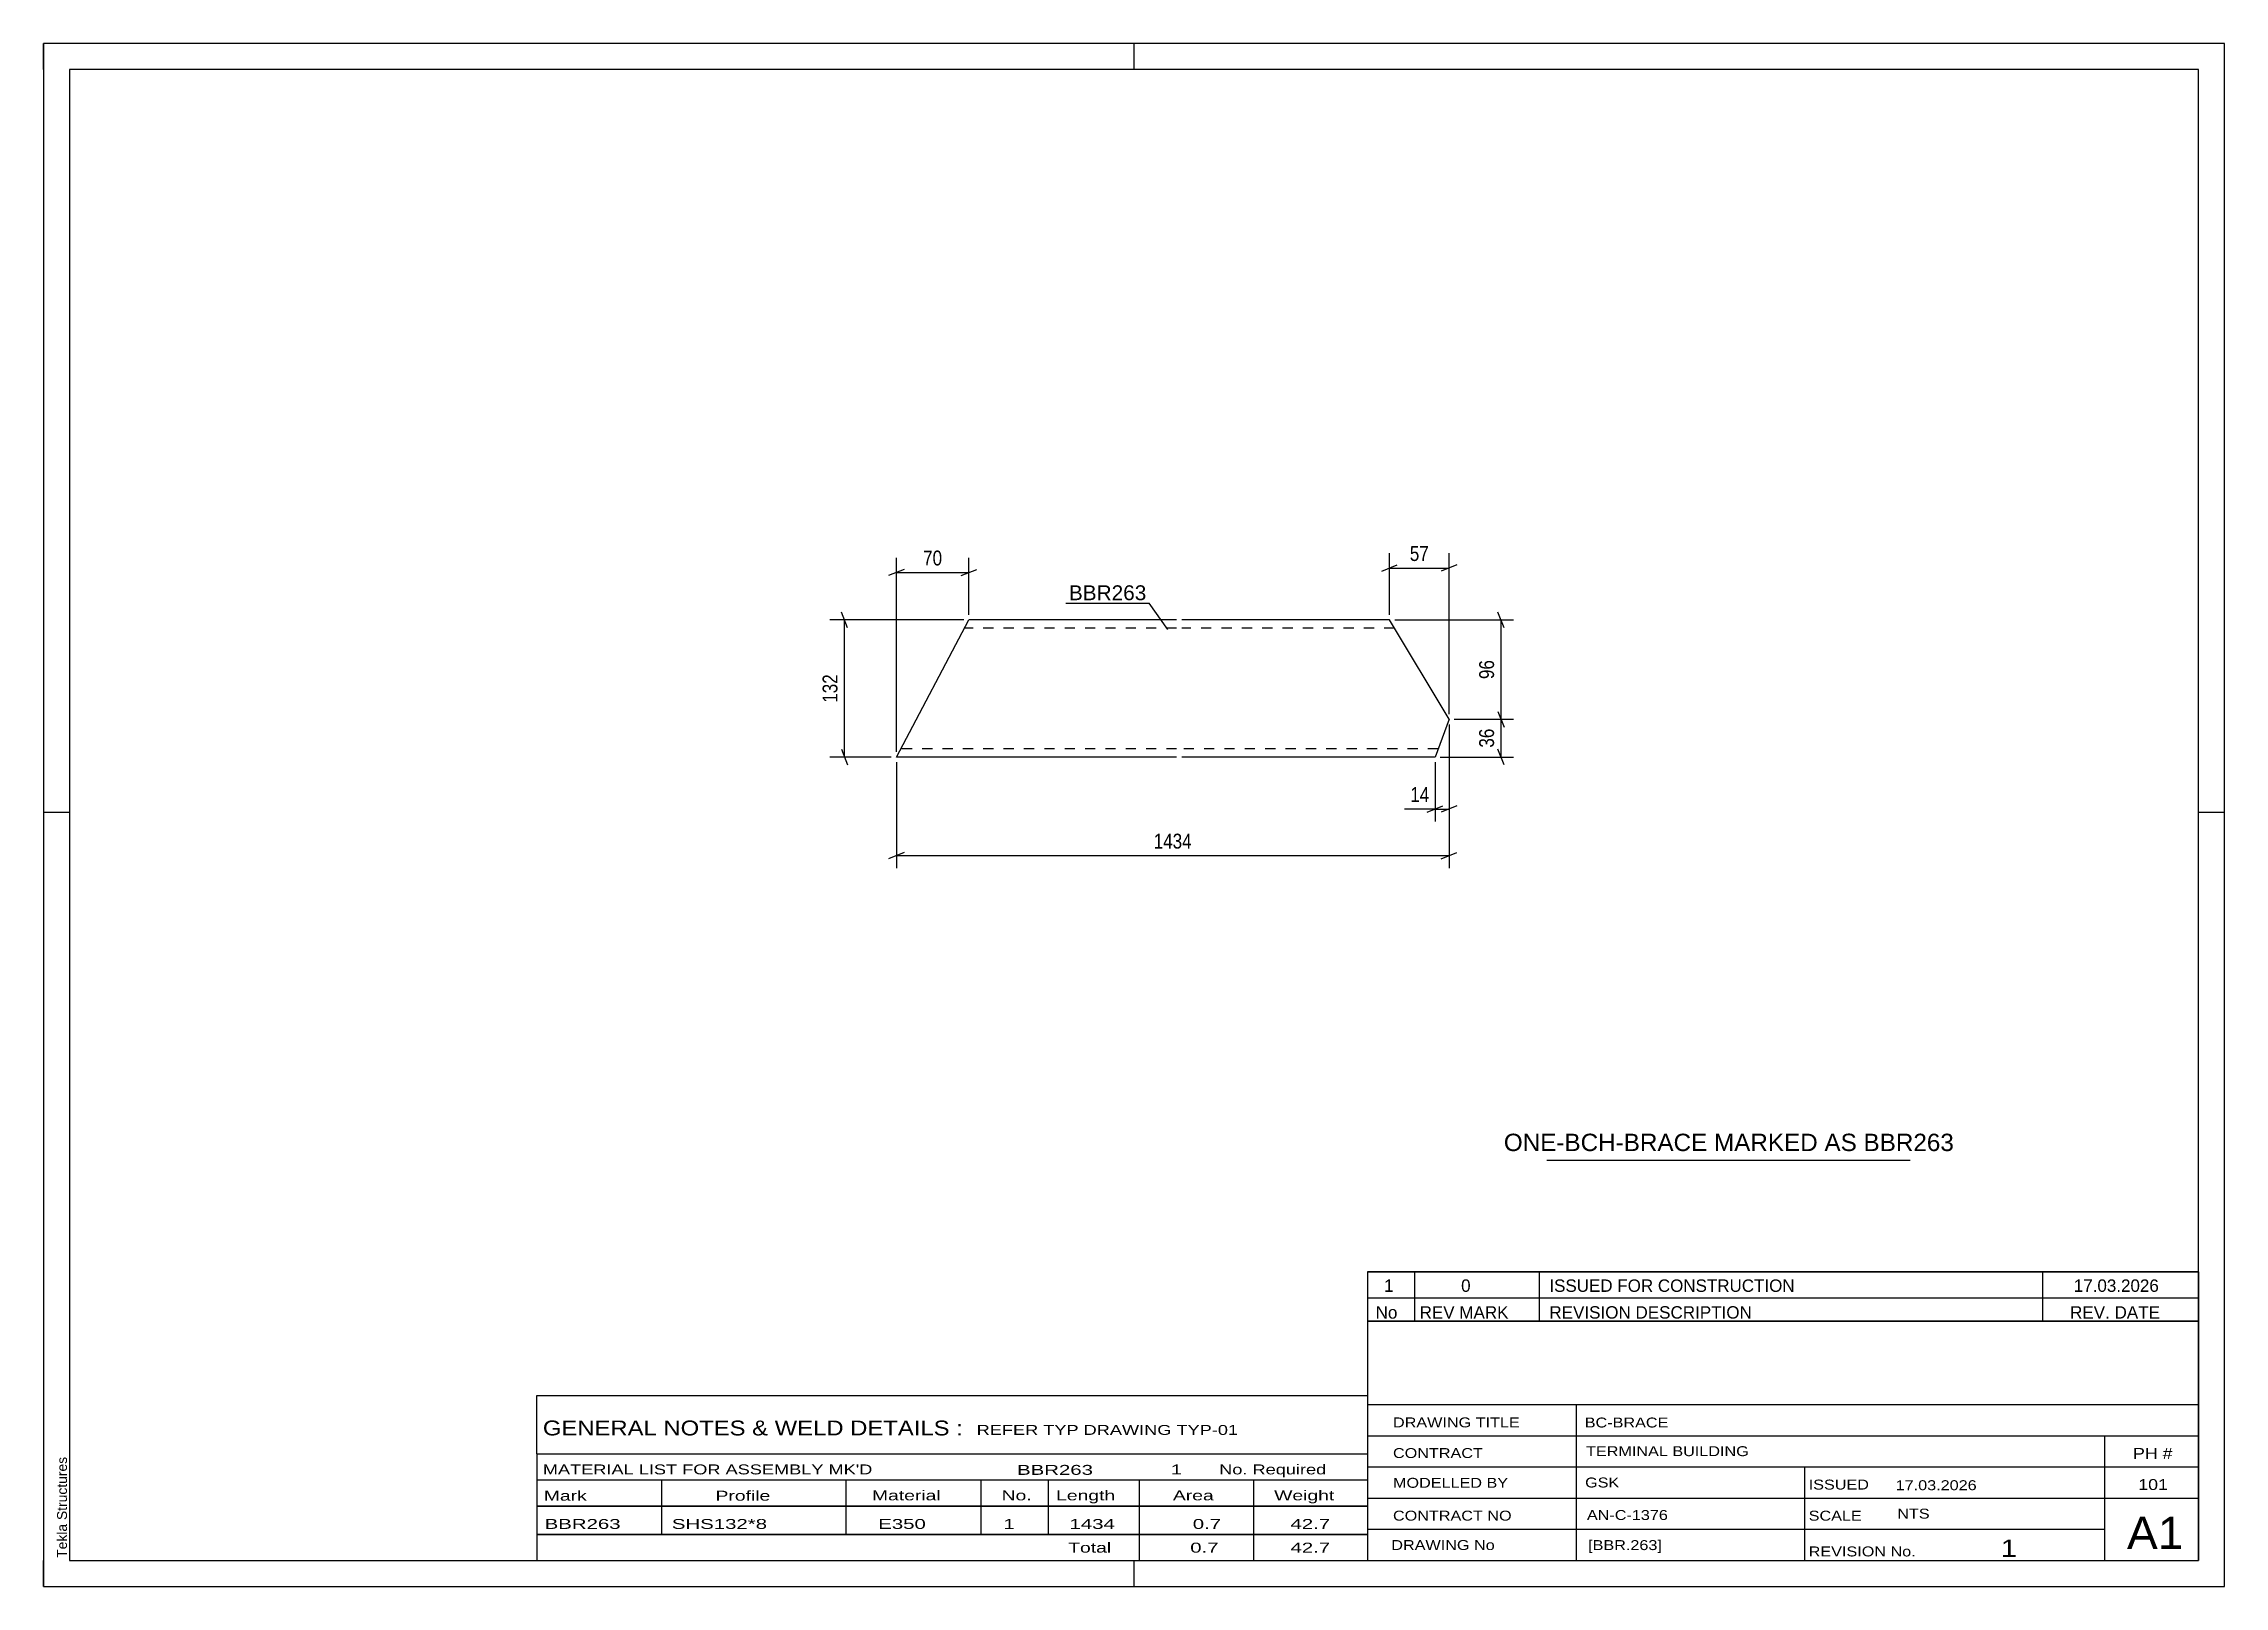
# Model space of a CAD drawing. Header units: millimetres. Extents: x 0 to 420, y 0 to 297.
import ezdxf

# ---------------------------------------------------------------- set-up
doc = ezdxf.new("R2010")
doc.units = ezdxf.units.MM
doc.linetypes.add('DXK_LINE_DOT2', pattern=[3.9198, 1.9599, -1.9599])
doc.styles.add('Arial', font='ARIAL.TTF', dxfattribs={"height": 0.2})
doc.styles.add('Arial Narrow', font='ARIALN.TTF', dxfattribs={"height": 0.2})

# ---------------------------------------------------------------- blocks, each defined once
blk = doc.blocks.new('Unknown-585754391-1162')
at = {"color": 5, "linetype": 'Continuous'}
for p, q in [((420, 297), (0, 297)), ((0, 297), (0, 0)), ((0, 292), (0, 297)), ((210, 292), (210, 297)), ((420, 0), (420, 297)), ((415, 292), (5, 292)), ((5, 292), (5, 5)), ((415, 5), (415, 292)), ((5, 149), (0, 149)), ((420, 149), (415, 149)), ((0, 0), (0, 5)), ((5, 5), (415, 5)), ((210, 0), (210, 5)), ((0, 0), (420, 0))]:
    blk.add_line(p, q, dxfattribs=at)
at = {"color": 174, "linetype": 'Continuous', "style": 'Arial'}
blk.add_text('Tekla Structures', height=1.9102, rotation=90, dxfattribs=at).set_placement((4.5, 5.5))
blk = doc.blocks.new('Part-585754391-1680 - 1656')
at = {"color": 2, "linetype": 'Continuous'}
for p, q in [((164.24, 159.65), (178.21, 186.05)), ((218.21, 186.05), (178.21, 186.05)), ((259.21, 186.05), (219.21, 186.05)), ((270.69, 166.94), (259.21, 186.05)), ((270.69, 166.94), (267.98, 159.65)), ((218.21, 159.65), (164.24, 159.65)), ((267.98, 159.65), (219.21, 159.65))]:
    blk.add_line(p, q, dxfattribs=at)
at = {"color": 7, "linetype": 'DXK_LINE_DOT2'}
for p, q in [((218.21, 184.45), (177.36, 184.45)), ((260.17, 184.45), (219.21, 184.45)), ((165.08, 161.25), (165.15, 161.37)), ((218.21, 161.25), (165.08, 161.25)), ((268.58, 161.25), (219.21, 161.25))]:
    blk.add_line(p, q, dxfattribs=at)
blk = doc.blocks.new('StraightDimension-585754391-1712 - 1656')
at = {"color": 7, "linetype": 'Continuous'}
for p, q in [((177.21, 186.05), (151.39, 186.05)), ((154.84, 184.55), (153.64, 187.55)), ((154.24, 159.65), (154.24, 186.05)), ((163.24, 159.65), (151.39, 159.65)), ((153.64, 161.15), (154.84, 158.15))]:
    blk.add_line(p, q, dxfattribs=at)
at = {"color": 0}
blk.add_wipeout([(153.49, 176.19), (149.29, 176.19), (149.29, 169.51), (153.49, 169.51)], dxfattribs=at)
at = {"color": 3, "style": 'Arial Narrow'}
blk.add_text('132', height=2.863, rotation=90.0002, dxfattribs=at).set_placement((152.89, 170.11))
blk = doc.blocks.new('StraightDimension-585754391-1701 - 1656')
at = {"color": 7, "linetype": 'Continuous'}
for p, q in [((260.21, 186.05), (283.09, 186.05)), ((281.29, 184.55), (280.09, 187.55)), ((280.69, 166.94), (280.69, 186.05)), ((280.09, 168.44), (281.29, 165.44)), ((271.69, 166.94), (283.09, 166.94))]:
    blk.add_line(p, q, dxfattribs=at)
at = {"color": 0}
blk.add_wipeout([(279.94, 178.92), (275.74, 178.92), (275.74, 174.07), (279.94, 174.07)], dxfattribs=at)
at = {"color": 3, "style": 'Arial Narrow'}
blk.add_text('96', height=2.863, rotation=90.0002, dxfattribs=at).set_placement((279.34, 174.67))
blk = doc.blocks.new('StraightDimension-585754391-1702 - 1656')
at = {"color": 7, "linetype": 'Continuous'}
for p, q in [((280.09, 168.44), (281.29, 165.44)), ((271.69, 166.94), (283.09, 166.94)), ((280.69, 159.65), (280.69, 166.94)), ((268.98, 159.65), (283.09, 159.65)), ((281.29, 158.15), (280.09, 161.15))]:
    blk.add_line(p, q, dxfattribs=at)
at = {"color": 0}
blk.add_wipeout([(279.94, 165.72), (275.74, 165.72), (275.74, 160.87), (279.94, 160.87)], dxfattribs=at)
at = {"color": 3, "style": 'Arial Narrow'}
blk.add_text('36', height=2.863, rotation=90.0002, dxfattribs=at).set_placement((279.34, 161.47))
blk = doc.blocks.new('StraightDimension-585754391-1719 - 1656')
at = {"color": 7, "linetype": 'Continuous'}
for p, q in [((259.21, 187.05), (259.21, 198.9)), ((270.69, 167.94), (270.69, 198.9)), ((257.71, 195.45), (260.71, 196.65)), ((259.21, 196.05), (270.69, 196.05)), ((272.19, 196.65), (269.19, 195.45))]:
    blk.add_line(p, q, dxfattribs=at)
at = {"color": 0}
blk.add_wipeout([(267.38, 196.8), (267.38, 201), (262.52, 201), (262.52, 196.8)], dxfattribs=at)
at = {"color": 3, "style": 'Arial Narrow'}
blk.add_text('57', height=2.863, dxfattribs=at).set_placement((263.12, 197.4))
blk = doc.blocks.new('StraightDimension-585754391-1724 - 1656')
at = {"color": 7, "linetype": 'Continuous'}
for p, q in [((164.24, 160.65), (164.24, 198.04)), ((178.21, 187.05), (178.21, 198.04)), ((165.74, 195.79), (162.74, 194.59)), ((164.24, 195.19), (178.21, 195.19)), ((176.71, 194.59), (179.71, 195.79))]:
    blk.add_line(p, q, dxfattribs=at)
at = {"color": 0}
blk.add_wipeout([(173.65, 195.94), (173.65, 200.14), (168.79, 200.14), (168.79, 195.94)], dxfattribs=at)
at = {"color": 3, "style": 'Arial Narrow'}
blk.add_text('70', height=2.863, dxfattribs=at).set_placement((169.39, 196.54))
blk = doc.blocks.new('StraightDimension-585754391-1728 - 1656')
at = {"color": 7, "linetype": 'Continuous'}
for p, q in [((270.69, 165.94), (270.69, 147.25)), ((267.98, 158.65), (267.98, 147.25)), ((266.48, 149.05), (269.48, 150.25)), ((267.98, 149.65), (270.69, 149.65)), ((272.19, 150.25), (269.19, 149.05))]:
    blk.add_line(p, q, dxfattribs=at)
at = {"color": 0}
blk.add_wipeout([(267.46, 150.4), (267.46, 154.6), (262.6, 154.6), (262.6, 150.4)], dxfattribs=at)
at = {"color": 7, "linetype": 'Continuous'}
blk.add_line((267.98, 149.65), (262.08, 149.65), dxfattribs=at)
blk.add_line((267.98, 149.65), (262.08, 149.65), dxfattribs=at)
at = {"color": 3, "style": 'Arial Narrow'}
blk.add_text('14', height=2.863, dxfattribs=at).set_placement((263.2, 151))
blk = doc.blocks.new('StraightDimension-585754391-1732 - 1656')
at = {"color": 7, "linetype": 'Continuous'}
for p, q in [((270.69, 165.94), (270.69, 138.29)), ((164.24, 158.65), (164.24, 138.29)), ((165.74, 141.29), (162.74, 140.09)), ((164.24, 140.69), (270.69, 140.69)), ((269.19, 140.09), (272.19, 141.29))]:
    blk.add_line(p, q, dxfattribs=at)
at = {"color": 0}
blk.add_wipeout([(221.72, 141.44), (221.72, 145.64), (213.2, 145.64), (213.2, 141.44)], dxfattribs=at)
at = {"color": 3, "style": 'Arial Narrow'}
blk.add_text('1434', height=2.863, dxfattribs=at).set_placement((213.8, 142.04))
blk = doc.blocks.new('Unknown-585754391-2054')
at = {"color": 7, "linetype": 'Continuous'}
for p, q in [((255, 51.05), (255, 5)), ((255, 51.05), (415, 51.05)), ((415, 51), (415, 5)), ((255, 35), (415, 35)), ((295.14, 35), (295.14, 5)), ((255, 29), (415, 29)), ((397, 5.05), (397, 29.05)), ((255, 23), (415, 23)), ((339.14, 23), (339.14, 5)), ((255, 17), (415, 17)), ((255, 11), (397, 11)), ((255, 5), (415, 5))]:
    blk.add_line(p, q, dxfattribs=at)
at = {"color": 7, "style": 'Arial Narrow'}
for s, height, width, p in [('DRAWING TITLE', 1.9089, 1.425378, (259.88, 30.61)), ('BC-BRACE', 1.909, 1.425378, (296.81, 30.59)), ('CONTRACT', 1.909, 1.425378, (259.88, 24.71)), ('TERMINAL BUILDING', 1.9089, 1.425378, (297.06, 25.07)), ('MODELLED BY', 1.9089, 1.425378, (259.88, 18.98)), ('GSK', 1.909, 1.425378, (296.88, 19.04)), ('ISSUED', 1.909, 1.425378, (339.94, 18.64)), ('17.03.2026', 1.909, 1.425378, (356.69, 18.52)), ('CONTRACT NO', 1.9089, 1.425378, (259.88, 12.66)), ('AN-C-1376', 1.909, 1.425378, (297.23, 12.78)), ('SCALE', 1.909, 1.425378, (339.94, 12.65)), ('A1', 6.204, 1.25, (401.24, 7.2)), ('DRAWING No', 1.909, 1.425378, (259.56, 7)), ('[BBR.263]', 1.909, 1.425378, (297.46, 6.99)), ('1', 3.34, 1.5, (376.91, 5.68)), ('REVISION No.', 1.9089, 1.425378, (339.94, 5.77))]:
    blk.add_text(s, height=height, dxfattribs=dict(at, width=width)).set_placement(p)
at = {"color": 7, "linetype": 'Continuous', "style": 'Arial Narrow'}
for s, height, width, p in [('PH #', 2.1, 1.42538, (402.4, 24.55)), ('101', 2.1, 1.42538, (403.41, 18.55)), ('NTS', 1.909, 1.425378, (357, 13.05))]:
    blk.add_text(s, height=height, dxfattribs=dict(at, width=width)).set_placement(p)
blk = doc.blocks.new('Unknown-585754391-2055')
at = {"color": 7, "linetype": 'Continuous'}
for p, q in [((255, 60.55), (415, 60.55)), ((415, 60.55), (255, 60.55)), ((255, 60.55), (255, 55.55)), ((264, 60.55), (264, 55.55)), ((288, 60.55), (288, 55.55)), ((385, 60.55), (385, 55.55)), ((415, 60.55), (415, 55.55)), ((255, 55.55), (415, 55.55)), ((255, 55.55), (255, 51.05)), ((255, 55.55), (415, 55.55)), ((264, 55.55), (264, 51.05)), ((288, 55.55), (288, 51.05)), ((385, 55.55), (385, 51.05)), ((415, 55.55), (415, 51.05)), ((415, 51.05), (255, 51.05))]:
    blk.add_line(p, q, dxfattribs=at)
at = {"color": 7, "linetype": 'Continuous', "style": 'Arial Narrow'}
for s, height, width, p in [('1', 2.39, 1.196471, (258.16, 56.7)), ('0', 2.39, 1.196471, (273, 56.7)), ('ISSUED FOR CONSTRUCTION', 2.3861, 1.196471, (290, 56.7)), ('17.03.2026', 2.386, 1.196471, (391, 56.7)), ('No', 2.386, 1.2, (256.54, 51.55)), ('REV MARK', 2.386, 1.2, (265, 51.55)), ('REVISION DESCRIPTION', 2.3861, 1.2, (290, 51.55)), ('REV. DATE', 2.386, 1.2, (390.28, 51.55))]:
    blk.add_text(s, height=height, dxfattribs=dict(at, width=width)).set_placement(p)
blk = doc.blocks.new('Unknown-585754391-2056')
at = {"color": 7, "linetype": 'Continuous'}
for p, q in [((95, 36.75), (255, 36.75)), ((95, 25.5), (95, 36.75)), ((255, 36.75), (255, 25.5)), ((95, 25.5), (255, 25.5)), ((95, 25.5), (95, 20.5)), ((255, 25.5), (255, 20.5)), ((95, 20.5), (255, 20.5)), ((95, 20.5), (95, 15.5)), ((119, 20.5), (119, 15.5)), ((154.5, 20.5), (154.5, 15.5)), ((180.5, 20.5), (180.5, 15.5)), ((193.5, 20.5), (193.5, 15.5)), ((211, 20.5), (211, 15.5)), ((233, 20.5), (233, 15.5)), ((255, 20.5), (255, 15.5)), ((95, 15.5), (255, 15.5)), ((95, 15.45), (95, 10.05)), ((95, 15.45), (255, 15.45)), ((119, 15.5), (119, 10)), ((154.5, 15.5), (154.5, 10)), ((180.5, 15.5), (180.5, 10)), ((193.5, 15.5), (193.5, 10)), ((211, 15.5), (211, 10)), ((233, 15.5), (233, 10)), ((255, 15.45), (255, 10.05)), ((95, 10.05), (255, 10.05)), ((95, 10), (255, 10)), ((95, 10), (95, 5)), ((211, 10), (211, 5)), ((233, 10), (233, 5)), ((255, 10), (255, 5)), ((95, 5), (255, 5))]:
    blk.add_line(p, q, dxfattribs=at)
at = {"color": 7, "style": 'Arial Narrow'}
for s, height, width, p in [('GENERAL NOTES & WELD DETAILS :', 2.8633, 1.4, (96.15, 29.06)), ('REFER TYP DRAWING TYP-01', 1.9089, 1.6, (179.7, 29.16)), ("MATERIAL LIST FOR ASSEMBLY MK'D", 1.9089, 1.6, (96.15, 21.56)), ('BBR263', 1.909, 1.794707, (187.48, 21.47)), ('1', 1.91, 1.794707, (217.08, 21.56)), ('No. Required', 1.9089, 1.6, (226.41, 21.56)), ('Mark', 1.909, 1.7, (96.34, 16.5)), ('Profile', 1.909, 1.7, (129.41, 16.5)), ('Material', 1.909, 1.7, (159.54, 16.56)), ('No.', 1.909, 1.7, (184.5, 16.56)), ('Length', 1.909, 1.7, (195, 16.56)), ('Area', 1.909, 1.7, (217.5, 16.56)), ('Weight', 1.909, 1.7, (237, 16.56))]:
    blk.add_text(s, height=height, dxfattribs=dict(at, width=width)).set_placement(p)
at = {"color": 7, "linetype": 'Continuous', "style": 'Arial Narrow'}
for s, height, width, p in [('BBR263', 1.909, 1.794707, (96.5, 11.06)), ('SHS132*8', 1.909, 1.794707, (121, 11.06)), ('E350', 1.909, 1.794707, (160.74, 11.06)), ('1', 1.91, 1.794707, (184.86, 11.06)), ('1434', 1.909, 1.794707, (197.58, 11.06)), ('0.7', 1.909, 1.794707, (221.32, 11.06)), ('42.7', 1.909, 1.794707, (240.14, 11.06)), ('Total', 1.909, 1.7, (197.33, 6.5)), ('0.7', 1.909, 1.794707, (220.83, 6.5)), ('42.7', 1.909, 1.794707, (240.14, 6.5))]:
    blk.add_text(s, height=height, dxfattribs=dict(at, width=width)).set_placement(p)
blk = doc.blocks.new('Unknown-585754391-2057')
at = {"color": 7, "linetype": 'Continuous'}
blk.add_line((289.5, 82.05), (359.5, 82.05), dxfattribs=at)
at = {"color": 7, "style": 'Arial'}
blk.add_text('ONE-BCH-BRACE MARKED AS BBR263', height=3.3428, dxfattribs=at).set_placement((281.23, 83.8))
blk = doc.blocks.new('Mark-585754391-1683 - 1656')
at = {"color": 0}
blk.add_wipeout([(212.35, 189.85), (212.35, 192.85), (197.46, 192.85), (197.46, 189.85)], dxfattribs=at)
blk.add_wipeout([(212.35, 189.85), (212.35, 192.85), (197.46, 192.85), (197.46, 189.85)], dxfattribs=at)
at = {"color": 30, "linetype": 'Continuous'}
for p in [(196.86, 189.25), (216.5, 184.18)]:
    blk.add_line(p, (212.95, 189.25), dxfattribs=at)
at = {"color": 3, "style": 'Arial'}
blk.add_text('BBR263', height=2.865, dxfattribs=at).set_placement((197.46, 189.85))

msp = doc.modelspace()

# ---------------------------------------------------------------- block references
for name in ['Unknown-585754391-1162', 'Part-585754391-1680 - 1656', 'Unknown-585754391-2057', 'Unknown-585754391-2055', 'Unknown-585754391-2054', 'Unknown-585754391-2056']:
    msp.add_blockref(name, (0, 0))

# ---------------------------------------------------------------- next in the draw order: block references
for name in ['Mark-585754391-1683 - 1656', 'StraightDimension-585754391-1712 - 1656', 'StraightDimension-585754391-1701 - 1656']:
    msp.add_blockref(name, (0, 0))

# ---------------------------------------------------------------- next in the draw order: block references
for name in ['StraightDimension-585754391-1724 - 1656', 'StraightDimension-585754391-1702 - 1656']:
    msp.add_blockref(name, (0, 0))

# ---------------------------------------------------------------- next in the draw order: block references
msp.add_blockref('StraightDimension-585754391-1719 - 1656', (0, 0))

# ---------------------------------------------------------------- next in the draw order: block references
msp.add_blockref('StraightDimension-585754391-1728 - 1656', (0, 0))

# ---------------------------------------------------------------- next in the draw order: block references
msp.add_blockref('StraightDimension-585754391-1732 - 1656', (0, 0))

doc.saveas('drawing.dxf')
